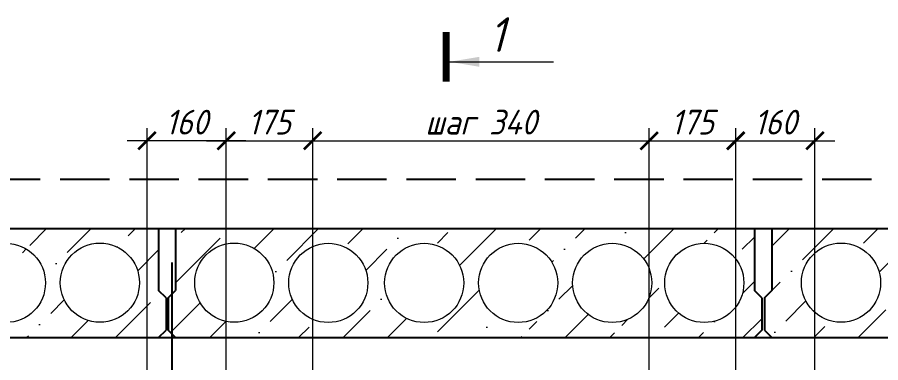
# Model space of a CAD drawing. Header units: millimetres. Extents: x 749182 to 2267578, y 70462 to 311449.
# Drawn here: x 2071191 to 2072936, y 206697 to 207396 of the extents above; entities that cross this region are included whole.
import ezdxf

# ---------------------------------------------------------------- set-up
doc = ezdxf.new("R2010")
doc.units = ezdxf.units.MM
doc.linetypes.add('ГОСТ 2.303 4', pattern=[7, 5, -2, 0])
doc.layers.get('Defpoints').update_dxf_attribs({"color": 255})
for name, color, linetype, lineweight in [('1Стены', 252, 'Continuous', 25), ('монолит', 176, 'Continuous', 50), ('Размер', 7, 'Continuous', 13), ('размеры', 7, 'Continuous', 9), ('штрих', 8, 'Continuous', 5)]:
    doc.layers.add(name, color=color, linetype=linetype, lineweight=lineweight)
doc.layers.add('CS_UNPLOTTED', color=254, linetype='Continuous', plot=False)
doc.layers.add('Текст', color=7, linetype='Continuous')
doc.styles.add('GOST 2.304_new', font='isocpeur.ttf', dxfattribs={"width": 0.9, "oblique": 15})
doc.dimstyles.new('SPDS', dxfattribs={"dimscale": 25, "dimtxt": 2.5, "dimasz": 1.77, "dimexe": 1.25, "dimexo": 0.625, "dimtad": 1, "dimdec": 0, "dimrnd": 0.001, "dimtxsty": 'GOST 2.304_new', "dimblk": 'ARCHTICK', "dimcen": 2.5, "dimdle": 2, "dimclrt": 256, "dimazin": 2, "dimtfac": 0.75, "dimtdec": 0, "dimtmove": 1, "dimatfit": 3, "dimfxl": 0, "dimtolj": 1, "dimlwd": 9, "dimlwe": 9, "dimarcsym": 0})

# ---------------------------------------------------------------- blocks, each defined once
blk = doc.blocks.new('_ArchTick')
at = {"color": 0, "linetype": 'ByBlock', "const_width": 0.15}
blk.add_lwpolyline([(-0.5, -0.5), (0.5, 0.5)], dxfattribs=at)
blk = doc.blocks.new('*D1651')
at = {"layer": 'Defpoints', "color": 0, "lineweight": 20, "ltscale": 20, "transparency": 16777216}
for p in [(2071453, 207146.2), (2071453, 206458.3), (2071613, 206218.3)]:
    blk.add_point(p, dxfattribs=at)
at = {"layer": 'размеры', "color": 0, "lineweight": 9, "ltscale": 20, "transparency": 16777216}
for p, q in [((2071453, 206470.8), (2071453, 207171.2)), ((2071613, 206230.8), (2071613, 207171.2)), ((2071653, 207146.2), (2071413, 207146.2))]:
    blk.add_line(p, q, dxfattribs=at)
at = {"layer": 'размеры', "color": 0, "lineweight": 9, "ltscale": 20, "transparency": 16777216, "xscale": 35.4, "yscale": 35.4, "zscale": 35.4, "rotation": 180}
blk.add_blockref('_ArchTick', (2071453, 207146.2), dxfattribs=at)
at = {"layer": 'размеры', "color": 0, "lineweight": 9, "ltscale": 20, "transparency": 16777216, "xscale": 35.4, "yscale": 35.4, "zscale": 35.4}
blk.add_blockref('_ArchTick', (2071613, 207146.2), dxfattribs=at)
at = {"layer": 'размеры', "ltscale": 20, "transparency": 16777216, "insert": (2071533, 207183.7), "char_height": 50, "attachment_point": 5, "style": 'GOST 2.304_new'}
blk.add_mtext('\\A1;160', dxfattribs=at)
blk = doc.blocks.new('*D1652')
at = {"layer": 'Defpoints', "color": 0, "lineweight": 20, "ltscale": 20, "transparency": 16777216}
for p in [(2072803, 207146.2), (2072643, 206458.3), (2072803, 206458.3)]:
    blk.add_point(p, dxfattribs=at)
at = {"layer": 'размеры', "color": 0, "lineweight": 9, "ltscale": 20, "transparency": 16777216}
for p, q in [((2072643, 206470.8), (2072643, 207171.2)), ((2072803, 206470.8), (2072803, 207171.2)), ((2072603, 207146.2), (2072843, 207146.2))]:
    blk.add_line(p, q, dxfattribs=at)
at = {"layer": 'размеры', "color": 0, "lineweight": 9, "ltscale": 20, "transparency": 16777216, "xscale": 35.4, "yscale": 35.4, "zscale": 35.4, "rotation": 180}
blk.add_blockref('_ArchTick', (2072643, 207146.2), dxfattribs=at)
at = {"layer": 'размеры', "color": 0, "lineweight": 9, "ltscale": 20, "transparency": 16777216, "xscale": 35.4, "yscale": 35.4, "zscale": 35.4}
blk.add_blockref('_ArchTick', (2072803, 207146.2), dxfattribs=at)
at = {"layer": 'размеры', "ltscale": 20, "transparency": 16777216, "insert": (2072723, 207183.7), "char_height": 50, "attachment_point": 5, "style": 'GOST 2.304_new'}
blk.add_mtext('\\A1;160', dxfattribs=at)
blk = doc.blocks.new('*D1647')
at = {"layer": 'Defpoints', "color": 0, "lineweight": 20, "ltscale": 20, "transparency": 16777216}
for p in [(2071787.8, 207146.2), (2071613, 207068.5), (2071787.8, 206338.3)]:
    blk.add_point(p, dxfattribs=at)
at = {"layer": 'размеры', "color": 0, "lineweight": 9, "ltscale": 20, "transparency": 16777216}
for p, q in [((2071613, 207081), (2071613, 207171.2)), ((2071787.8, 206350.8), (2071787.8, 207171.2)), ((2071573, 207146.2), (2071827.8, 207146.2))]:
    blk.add_line(p, q, dxfattribs=at)
at = {"layer": 'размеры', "color": 0, "lineweight": 9, "ltscale": 20, "transparency": 16777216, "xscale": 35.4, "yscale": 35.4, "zscale": 35.4, "rotation": 180}
blk.add_blockref('_ArchTick', (2071613, 207146.2), dxfattribs=at)
at = {"layer": 'размеры', "color": 0, "lineweight": 9, "ltscale": 20, "transparency": 16777216, "xscale": 35.4, "yscale": 35.4, "zscale": 35.4}
blk.add_blockref('_ArchTick', (2071787.8, 207146.2), dxfattribs=at)
at = {"layer": 'размеры', "ltscale": 20, "transparency": 16777216, "insert": (2071700.4, 207183.7), "char_height": 50, "attachment_point": 5, "style": 'GOST 2.304_new'}
blk.add_mtext('\\A1;175', dxfattribs=at)
blk = doc.blocks.new('*D1648')
at = {"layer": 'Defpoints', "color": 0, "lineweight": 20, "ltscale": 20, "transparency": 16777216}
for p in [(2072643, 207146.2), (2072643, 206827.7), (2072467.9, 206338.3)]:
    blk.add_point(p, dxfattribs=at)
at = {"layer": 'размеры', "color": 0, "lineweight": 9, "ltscale": 20, "transparency": 16777216}
for p, q in [((2072467.9, 206350.8), (2072467.9, 207171.2)), ((2072643, 206840.2), (2072643, 207171.2)), ((2072427.9, 207146.2), (2072683, 207146.2))]:
    blk.add_line(p, q, dxfattribs=at)
at = {"layer": 'размеры', "color": 0, "lineweight": 9, "ltscale": 20, "transparency": 16777216, "xscale": 35.4, "yscale": 35.4, "zscale": 35.4, "rotation": 180}
blk.add_blockref('_ArchTick', (2072467.9, 207146.2), dxfattribs=at)
at = {"layer": 'размеры', "color": 0, "lineweight": 9, "ltscale": 20, "transparency": 16777216, "xscale": 35.4, "yscale": 35.4, "zscale": 35.4}
blk.add_blockref('_ArchTick', (2072643, 207146.2), dxfattribs=at)
at = {"layer": 'размеры', "ltscale": 20, "transparency": 16777216, "insert": (2072555.4, 207183.7), "char_height": 50, "attachment_point": 5, "style": 'GOST 2.304_new'}
blk.add_mtext('\\A1;175', dxfattribs=at)
blk = doc.blocks.new('*D1649')
at = {"layer": 'Defpoints', "color": 0, "lineweight": 20, "ltscale": 20, "transparency": 16777216}
for p in [(2072467.9, 207146.2), (2071787.8, 207093), (2072467.9, 207021.5)]:
    blk.add_point(p, dxfattribs=at)
at = {"layer": 'размеры', "color": 0, "lineweight": 9, "ltscale": 20, "transparency": 16777216}
for p, q in [((2071787.8, 207105.5), (2071787.8, 207171.2)), ((2072467.9, 207034), (2072467.9, 207171.2)), ((2071747.8, 207146.2), (2072507.9, 207146.2))]:
    blk.add_line(p, q, dxfattribs=at)
at = {"layer": 'размеры', "color": 0, "lineweight": 9, "ltscale": 20, "transparency": 16777216, "xscale": 35.4, "yscale": 35.4, "zscale": 35.4, "rotation": 180}
blk.add_blockref('_ArchTick', (2071787.8, 207146.2), dxfattribs=at)
at = {"layer": 'размеры', "color": 0, "lineweight": 9, "ltscale": 20, "transparency": 16777216, "xscale": 35.4, "yscale": 35.4, "zscale": 35.4}
blk.add_blockref('_ArchTick', (2072467.9, 207146.2), dxfattribs=at)
at = {"layer": 'размеры', "ltscale": 20, "transparency": 16777216, "insert": (2072127.9, 207183.7), "char_height": 50, "attachment_point": 5, "style": 'GOST 2.304_new'}
blk.add_mtext('\\A1;шаг 340', dxfattribs=at)

msp = doc.modelspace()

# ---------------------------------------------------------------- hatches: boundary and pattern name
at = {"layer": 'штрих', "ltscale": 100}
h = msp.add_hatch(dxfattribs=at)
h.set_pattern_fill('ANSI36', color=256, scale=20)
h.set_pattern_definition([(45, (-39861497.944, -1232098.42), (33.67596045, 123.47852166), [158.75, -31.75, 0, -31.75])])
edge = h.paths.add_edge_path(flags=16)
edge.add_arc((2071167.7179, 206858.7728), 80, 0, 360)
h.paths.add_polyline_path([(2071216.1765, 206915.6534), (2071179.1024, 206925.5873), (2071179.1024, 206960.0248), (2071216.1765, 206950.0909)], flags=16)
edge = h.paths.add_edge_path(flags=16)
edge.add_arc((2071357.7166, 206859.2364), 80, 0, 360)
h.paths.add_polyline_path([(2071354.5742, 206860.8051), (2071365.3045, 206900.8512), (2071421.6795, 206900.8512), (2071410.9492, 206860.8051)], flags=0)
h.paths.add_polyline_path([(2071287.8152, 206754.0401), (2071249.7056, 206764.2515), (2071249.7056, 206799.621), (2071287.8152, 206789.4095)], flags=16)
h.paths.add_polyline_path([(2070998.2722, 206779.7666), (2070998.4594, 206937.2913), (2070998.4814, 206955.822), (2070998.484, 206968.4728), (2070998.1714, 206748.4728), (2070998.235, 206748.4665)])
h.paths.add_polyline_path([(2071001.6238, 206968.4728), (2071476.4946, 206968.4728), (2071476.4946, 206843.4728), (2071491.4946, 206828.4728), (2071491.4946, 206763.4728), (2071476.4946, 206748.4728), (2071001.3112, 206748.4728)])
h = msp.add_hatch(dxfattribs=at)
h.set_pattern_fill('ANSI36', color=256, scale=20)
h.set_pattern_definition([(45, (-40513548.267, -1216567.5), (33.67596045, 123.47852166), [158.75, -31.75, 0, -31.75])])
h.paths.add_polyline_path([(2072025.5241, 206937.8171), (2072025.5241, 206968.4728), (2071842.3283, 206968.4728), (2071842.3283, 206935.3863, -0.331054119), (2071899.2984, 206858.7728, -0.331054119), (2071842.3283, 206782.1593), (2071842.3283, 206748.4728), (2072025.5241, 206748.4728), (2072025.5241, 206779.7285, -0.460293486), (2071933.1953, 206858.7728, -0.460293486)])
h.paths.add_polyline_path([(2071510.5217, 206968.4728), (2071510.5217, 206843.4728), (2071495.5217, 206828.4728), (2071495.5217, 206763.4728), (2071510.5217, 206748.4728), (2071827.6283, 206748.4728), (2071827.6283, 206779.2076, -0.44510651), (2071739.2984, 206858.7728, -0.44510651), (2071827.6283, 206938.338), (2071827.6283, 206968.4728)])
h.paths.add_polyline_path([(2071709.2998, 206859.2364, -1), (2071549.2998, 206859.2364, -1)], flags=16)
h.paths.add_polyline_path([(2072040.2241, 206968.4728), (2072040.2241, 206934.0685, -0.102074753), (2072067.816, 206917.2242, -0.844047219), (2072152.8775, 206920.9671, -0.195504104), (2072210.5485, 206938.4341), (2072210.5485, 206968.4728)])
h.paths.add_polyline_path([(2072152.8775, 206920.9671, 0.844047219), (2072067.816, 206917.2242, -0.207728726), (2072093.1953, 206858.7728, -0.207728726), (2072067.816, 206800.3213, 0.844047219), (2072152.8775, 206796.5785, -0.226394881), (2072123.1953, 206858.7728, -0.226394881)])
h.paths.add_polyline_path([(2072210.5485, 206748.4728), (2072210.5485, 206779.1115, -0.195504104), (2072152.8775, 206796.5785, -0.844047219), (2072067.816, 206800.3213, -0.102074753), (2072040.2241, 206783.4771), (2072040.2241, 206748.4728)])
h.paths.add_polyline_path([(2072283.1953, 206858.7728, -0.334587013), (2072225.2485, 206781.8725), (2072225.2485, 206748.4728), (2072397.7068, 206748.4728), (2072397.7068, 206778.9001, -0.43083795), (2072313.1953, 206858.7728, -0.43083795), (2072397.7068, 206938.6455), (2072397.7068, 206968.4728), (2072225.2485, 206968.4728), (2072225.2485, 206935.6731, -0.334587013)])
h.paths.add_polyline_path([(2072412.4068, 206968.4728), (2072412.4068, 206936.4318, -0.344840005), (2072473.1953, 206858.7728, -0.344840005), (2072412.4068, 206781.1138), (2072412.4068, 206748.4728), (2072584.865, 206748.4728), (2072584.865, 206778.9667, -0.434760374), (2072499.2984, 206858.7728, -0.434760374), (2072584.865, 206938.5789), (2072584.865, 206968.4728)])
h.paths.add_polyline_path([(2072659.2984, 206858.7728, -0.341037633), (2072599.565, 206781.3824), (2072599.565, 206748.4728), (2072680.5217, 206748.4728), (2072695.5217, 206763.4728), (2072695.5217, 206828.4728), (2072680.5217, 206843.4728), (2072680.5217, 206968.4728), (2072599.565, 206968.4728), (2072599.565, 206936.1631, -0.341037633)])
h.paths.add_polyline_path([(2071640.5324, 206795.511), (2071721.3963, 206795.511), (2071742.857, 206875.6032), (2071661.993, 206875.6032)], flags=24)
h.paths.add_polyline_path([(2071425.0097, 206861.9863), (2071541.1347, 206861.9863), (2071562.0404, 206940.0075), (2071445.9154, 206940.0075)], flags=9)
h.paths.add_polyline_path([(2072322.3068, 206729.0648), (2072322.3068, 206799.8038), (2072246.0876, 206820.2267), (2072246.0876, 206749.4877)], flags=9)
at = {"layer": 'штрих', "lineweight": 20}
h = msp.add_hatch(dxfattribs=at)
h.set_pattern_fill('ANSI36', color=256, scale=20)
h.set_pattern_definition([(45, (0, 942.99), (33.6759605, 123.4785217), [158.75, -31.75, 0, -31.75])])
h.paths.add_polyline_path([(2073339.8703, 206968.4728), (2072715.8034, 206968.4728), (2072715.8034, 206843.4728), (2072700.8034, 206828.4728), (2072700.8034, 206763.4728), (2072715.8034, 206748.4728), (2073404.9407, 206748.4728), (2073404.903, 206778.7734, -1.002795937), (2073404.7039, 206938.7727), (2073404.6669, 206968.4728), (2073339.8703, 206968.4728), (2073283.9163, 206898.6787, -0.131307255), (2073294.5801, 206858.7728, -1), (2073134.5801, 206858.7728, -0.767866325), (2073283.9163, 206898.6787)])
h.paths.add_polyline_path([(2073104.5801, 206858.7728, -1), (2072944.5801, 206858.7728, -1)], flags=16)
h.paths.add_polyline_path([(2072935.6968, 206859.2364, -1), (2072775.6968, 206859.2364, -1)], flags=16)

# ---------------------------------------------------------------- linework, layer by layer
at = {"layer": '1Стены', "color": 6, "linetype": 'ГОСТ 2.303 4', "ltscale": 20}
msp.add_line((2070997.2508, 207068.4728), (2073413.0596, 207068.4728), dxfattribs=at)
at = {"layer": 'CS_UNPLOTTED', "ltscale": 20}
msp.add_line((2071502.9963, 206900.1806), (2071502.9963, 204235.1646), dxfattribs=at)
at = {"layer": 'монолит', "lineweight": 25, "ltscale": 100}
for p, q in [((2071001.6238, 206968.4728), (2073403.2094, 206968.4728)), ((2071001.6238, 206968.4728), (2073405.3082, 206968.4728)), ((2071001.3112, 206748.4728), (2073403.522, 206748.4728)), ((2071001.3112, 206748.4728), (2073404.9407, 206748.4728))]:
    msp.add_line(p, q, dxfattribs=at)
at = {"layer": 'Размер', "linetype": 'Continuous', "ltscale": 20}
msp.add_line((2072064.3903, 207305.6703), (2072274.6516, 207305.6703), dxfattribs=at)
at = {"layer": 'Размер', "linetype": 'Continuous', "ltscale": 20, "const_width": 14}
msp.add_lwpolyline([(2072057.3903, 207365.6703), (2072057.3903, 207265.6703)], dxfattribs=at)
at = {"layer": 'Размер', "linetype": 'Continuous', "ltscale": 20}
msp.add_solid([(2072064.3903, 207305.6703), (2072124.4804, 207315.7259), (2072124.4804, 207295.6147)], dxfattribs=at)
at = {"layer": 'Текст', "ltscale": 10}
for p, q in [((2071476.4946, 206968.4728), (2071476.4946, 206843.4728)), ((2071510.5217, 206968.4728), (2071510.5217, 206843.4728)), ((2072680.5217, 206968.4728), (2072680.5217, 206843.4728)), ((2072715.8034, 206968.4728), (2072715.8034, 206843.4728)), ((2071491.4946, 206828.4728), (2071476.4946, 206843.4728)), ((2071495.5217, 206828.4728), (2071510.5217, 206843.4728)), ((2072695.5217, 206828.4728), (2072680.5217, 206843.4728)), ((2072700.8034, 206828.4728), (2072715.8034, 206843.4728)), ((2071491.4946, 206828.4728), (2071491.4946, 206763.4728)), ((2071495.5217, 206828.4728), (2071495.5217, 206763.4728)), ((2072695.5217, 206828.4728), (2072695.5217, 206763.4728)), ((2072700.8034, 206828.4728), (2072700.8034, 206763.4728)), ((2071476.4946, 206748.4728), (2071491.4946, 206763.4728)), ((2071510.5217, 206748.4728), (2071495.5217, 206763.4728)), ((2072695.5217, 206763.4728), (2072680.5217, 206748.4728)), ((2072700.8034, 206763.4728), (2072715.8034, 206748.4728))]:
    msp.add_line(p, q, dxfattribs=at)
at = {"layer": 'штрих', "ltscale": 100}
for centre in [(2071167.7179, 206858.7728), (2071357.7166, 206859.2364), (2071629.2998, 206859.2364), (2071819.2984, 206858.7728), (2072013.1953, 206858.7728), (2072203.1953, 206858.7728), (2072393.1953, 206858.7728), (2072579.2984, 206858.7728), (2072855.6968, 206859.2364)]:
    msp.add_circle(centre, 80, dxfattribs=at)

# ---------------------------------------------------------------- texts
at = {"layer": 'Размер', "linetype": 'Continuous', "ltscale": 20, "style": 'GOST 2.304_new', "oblique": 15, "width": 0.9}
msp.add_text('1', height=70, dxfattribs=at).set_placement((2072144.3903, 207325.6703))

# ---------------------------------------------------------------- dimensions: what is measured, and where the dimension line sits
at = {"layer": 'размеры', "ltscale": 20}
dim = msp.add_linear_dim(base=(2072467.8753, 207146.1841), p1=(2071787.8298, 207093.0218), p2=(2072467.8753, 207021.4788), text='шаг 340', dimstyle='SPDS', override={"dimscale": 20, "dimfxl": 1.25, "dimtfill": 0, "dimarcsym": 1}, dxfattribs=at)
dim.commit()
dim.dimension.update_dxf_attribs({"geometry": '*D1649', "text_midpoint": (2072127.8526, 207183.6841)})
for base, p1, p2, picture, middle in [((2071452.9963, 207146.1841), (2071613.0012, 206218.3322), (2071452.9963, 206458.3322), '*D1651', (2071532.9988, 207183.6841)), ((2071787.8298, 207146.1841), (2071613.0012, 207068.4728), (2071787.8298, 206338.3322), '*D1647', (2071700.4155, 207183.6841)), ((2072643.0062, 207146.1841), (2072467.8753, 206338.3322), (2072643.0062, 206827.6644), '*D1648', (2072555.4407, 207183.6841)), ((2072803.0062, 207146.1841), (2072643.0062, 206458.3322), (2072803.0062, 206458.3322), '*D1652', (2072723.0062, 207183.6841))]:
    dim = msp.add_linear_dim(base=base, p1=p1, p2=p2, dimstyle='SPDS', override={"dimscale": 20, "dimfxl": 1.25, "dimtfill": 0, "dimarcsym": 1}, dxfattribs=at)
    dim.commit()
    dim.dimension.update_dxf_attribs({"geometry": picture, "text_midpoint": middle})

doc.saveas('drawing.dxf')
